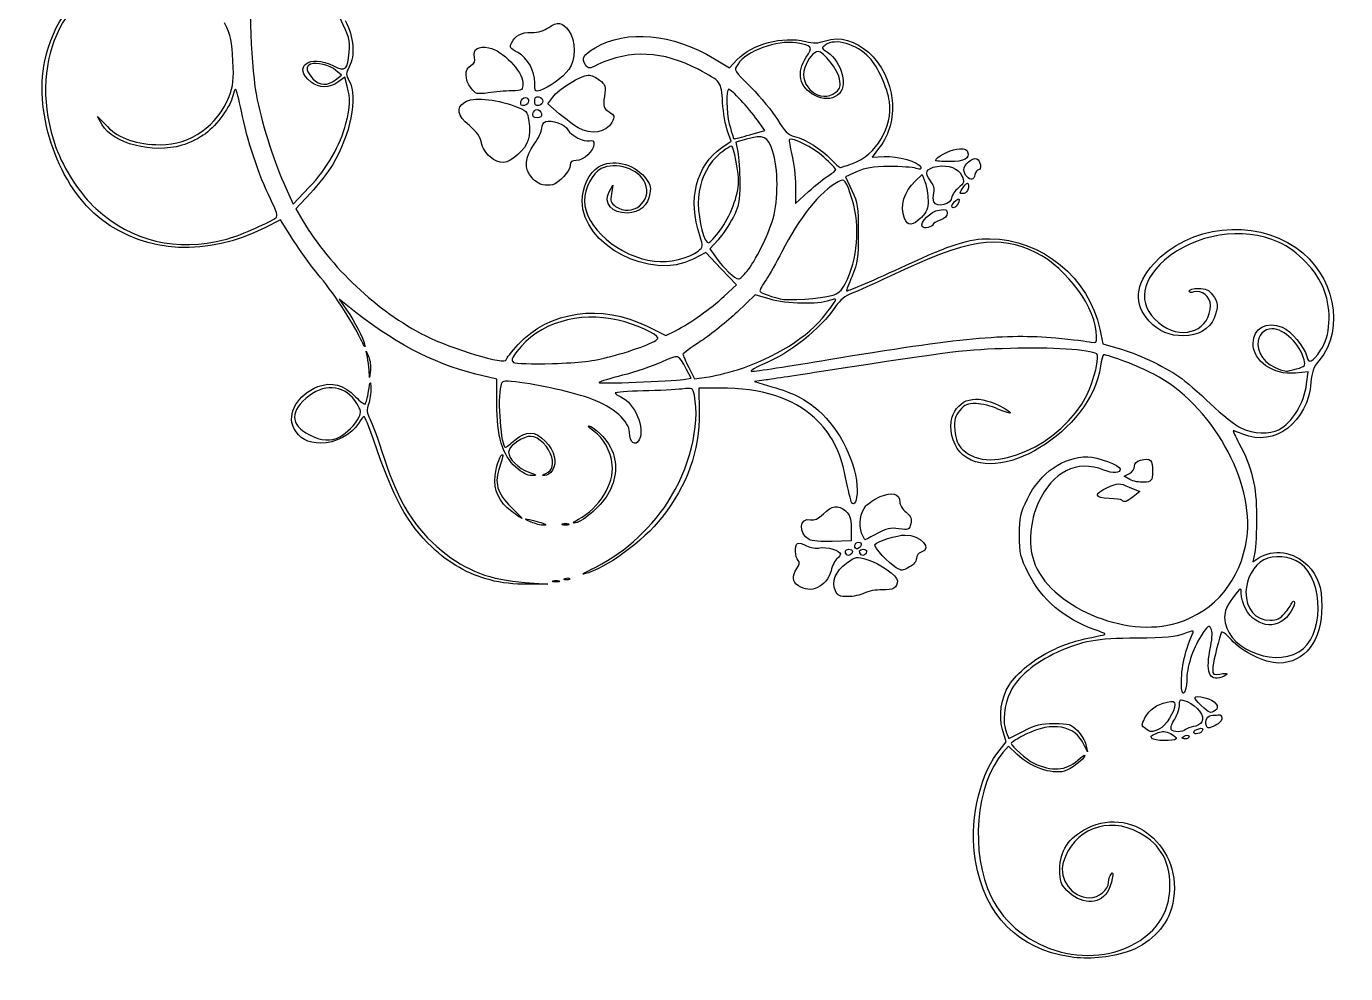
# Model space of a CAD drawing. Extents: x -3 to 148, y -2 to 204.
# Drawn here: x 0.8 to 148, y -1.6 to 104.1 of the extents above; entities that cross this region are included whole.
import ezdxf

# ---------------------------------------------------------------- set-up
doc = ezdxf.new("R2010")
doc.units = 0
doc.layers.get('0').update_dxf_attribs({"linetype": 'CONTINUOUS'})

msp = doc.modelspace()

# ---------------------------------------------------------------- linework, layer by layer
at = {"color": 7}
for points in [[(77.540699, 100.504442), (79.215491, 99.490506), (80.084573, 100.412)], [(35.252366, 98.169913), (35.913825, 98.696812), (35.299631, 99.213916)], [(36.559257, 97.44048), (36.281598, 98.440322), (35.527702, 97.903501)], [(60.228295, 94.379698), (58.946008, 95.493771), (59.49002, 96.231781)], [(9.22024, 93.134725), (8.69237, 94.059375), (9.791134, 92.94531)], [(81.498895, 92.029976), (83.163132, 92.495529), (82.326591, 93.674327)], [(78.36185, 90.607605), (79.398519, 91.326018), (79.000194, 92.428118)], [(81.102028, 91.530281), (79.933631, 91.20315), (80.148729, 90.117721)], [(95.966928, 90.628195), (95.124259, 89.524237), (96.475291, 89.611652)], [(93.403192, 87.903375), (92.155058, 87.338718), (92.874026, 85.804259)], [(99.978133, 86.878676), (100.733421, 87.579017), (101.045682, 86.718156)], [(29.695685, 86.121886), (30.537512, 84.269802), (32.320828, 86.164872)], [(32.448857, 85.503001), (30.835976, 83.757902), (31.617309, 82.426331)], [(65.78885, 85.658052), (66.180584, 86.386469), (66.033409, 85.429527)], [(86.581533, 86.304321), (86.581533, 84.348984), (88.050751, 85.691768)], [(30.576327, 80.224291), (29.111623, 82.528791), (27.35335, 81.643913)], [(77.949369, 80.320134), (77.027177, 79.313511), (77.750532, 78.269708)], [(78.625597, 74.006972), (79.989233, 75.273969), (78.279151, 77.074929), (76.569067, 78.87589), (75.159156, 78.149839)], [(36.589031, 72.949284), (35.676737, 73.686458), (36.486677, 72.495833)], [(83.738262, 73.671364), (82.085614, 74.152503), (80.07971, 72.247091)], [(70.012036, 70.65623), (72.095662, 69.608451), (73.187036, 70.163346)], [(120.551048, 70.328303), (120.883881, 68.696626), (122.562572, 68.223252)], [(38.813166, 67.204167), (38.677022, 67.865625), (38.961589, 67.213419)], [(39.143689, 65.758211), (39.041218, 64.955208), (38.995263, 65.748958)], [(53.244033, 62.029904), (53.244033, 64.737403), (50.928929, 65.322646)], [(74.071168, 64.730577), (74.922261, 64.878506), (74.412131, 65.842899)], [(74.679299, 66.063212), (75.325904, 64.789965), (76.654239, 64.968467)], [(143.617024, 64.239561), (143.795509, 65.585046), (142.359896, 65.436877)], [(78.129461, 63.764583), (75.809356, 63.764583), (75.829279, 61.052604)], [(83.298027, 64.669099), (81.998899, 64.485546), (83.959486, 63.910602)], [(123.909526, 53.54769), (123.269809, 53.908854), (123.843381, 54.215818)], [(123.828768, 52.701603), (124.992537, 52.197839), (124.272188, 51.63121)], [(92.786113, 48.12203), (92.799236, 46.698958), (90.682569, 46.635392)], [(137.824377, 45.398547), (137.605759, 44.362709), (138.22513, 44.768537)], [(56.419033, 42.068829), (58.932575, 41.885571), (56.683616, 41.85943)], [(109.04478, 22.928879), (110.08541, 24.294214), (109.689485, 25.64484)], [(110.117882, 25.298149), (110.370898, 24.632669), (112.012606, 25.479362)], [(111.270074, 22.916494), (110.346866, 23.78719), (109.724679, 23.072249)], [(118.990187, 23.944808), (119.151471, 23.151058), (118.772652, 23.967247)]]:
    msp.add_lwpolyline(points, dxfattribs=at)
for points in [[(35.252366, 98.169913)], [(50.3761, 97.240474)], [(57.476946, 97.811857)], [(55.935607, 95.688994)], [(57.477366, 95.779167)], [(91.088231, 96.791407)], [(57.263152, 94.390104)], [(62.334116, 92.802604)], [(81.498895, 92.029976)], [(52.500308, 89.559966)], [(92.986714, 88.833857)], [(102.201401, 89.164583)], [(90.299709, 87.495155)], [(105.68445, 87.365417)], [(58.370142, 86.439859)], [(105.282661, 86.158004)], [(102.022828, 84.534968)], [(104.044033, 84.083054)], [(98.745818, 82.699516)], [(78.178448, 81.379306)], [(100.719811, 81.783645)], [(22.949242, 80.332384)], [(81.151233, 76.769881)], [(90.617556, 74.080275)], [(65.965509, 67.282695)], [(90.30961, 66.947894)], [(80.099241, 65.809966)], [(142.498667, 65.901763)], [(74.071168, 64.730577)], [(35.728513, 58.315487)], [(123.909526, 53.54769)], [(123.006578, 51.240235)], [(54.915969, 49.9755)], [(57.080491, 48.806079)], [(60.58622, 48.593978)], [(62.372158, 49.12119)], [(93.961932, 47.558854)], [(88.106126, 46.845162)], [(93.196116, 46.147744)], [(92.306979, 45.162748)], [(93.894479, 45.162748)], [(97.826325, 43.709048)], [(52.49296, 42.341903)], [(59.527887, 42.243978)], [(60.86734, 42.514083)], [(86.904989, 41.686877)], [(91.033883, 41.137057)], [(142.76488, 34.324684)], [(131.866169, 28.337013)], [(125.627061, 25.749909)], [(128.515009, 25.669409)], [(131.031533, 25.34974)], [(132.444932, 26.075002)], [(126.36445, 24.665916)], [(129.708616, 24.710234)], [(117.260129, 0.271775)]]:
    msp.add_lwpolyline(points, close=True, dxfattribs=at)
for points in [[(25.976162, 110.676896), (25.507675, 107.114261), (25.79355, 99.300173), (26.516349, 95.911469)], [(12.733362, 110.123954), (4.70552, 108.631019), (0.757108, 99.752084), (4.060849, 90.621755)], [(2.81308, 100.277083), (3.71374, 104.524429), (6.154386, 107.80622), (9.713828, 109.556098)], [(36.779449, 101.265302), (36.874768, 102.634169), (36.773945, 103.012759), (35.796284, 104.956864)], [(36.347157, 104.785602), (37.302345, 102.874096), (37.467929, 100.909168), (36.783097, 99.61241)], [(59.043006, 104.006923), (59.973078, 104.694556), (60.566747, 104.595081), (61.285784, 103.631119)], [(23.813223, 100.280904), (23.715314, 102.405614), (23.569444, 103.065916), (22.878019, 104.514237)], [(54.88667, 102.267949), (55.347108, 103.142333), (55.93701, 103.452083), (57.141774, 103.452083)], [(57.141774, 103.452083), (57.895326, 103.452083), (58.551585, 103.643602), (59.043006, 104.006923)], [(61.285784, 103.631119), (62.057648, 102.596339), (62.059264, 100.342872), (61.28888, 99.304298)], [(64.22635, 101.747524), (67.747295, 103.810935), (72.868973, 103.332754), (77.540699, 100.504442)], [(80.084573, 100.412), (81.739904, 102.167163), (85.161893, 103.078632), (87.698289, 102.439959)], [(89.916238, 102.519562), (93.165176, 103.638911), (97.020182, 100.192861), (97.368125, 95.858206)], [(50.756286, 100.665423), (50.534403, 101.549478), (51.164744, 101.966101), (52.37942, 101.738226)], [(52.37942, 101.738226), (53.850402, 101.462268), (56.15446, 99.100106), (56.15446, 97.867983)], [(55.581381, 101.205628), (54.746716, 101.670009), (54.649822, 101.81817), (54.88667, 102.267949)], [(63.158973, 99.844955), (62.663141, 100.523045), (62.920891, 100.982473), (64.22635, 101.747524)], [(86.669954, 102.280442), (84.463644, 102.614156), (81.112135, 101.38895), (80.129668, 99.889514)], [(87.7907, 100.676112), (88.572321, 101.827896), (88.443591, 102.012171), (86.669954, 102.280442)], [(87.698289, 102.439959), (88.593737, 102.214482), (89.081557, 102.231992), (89.916238, 102.519562)], [(89.911073, 102.045863), (89.464142, 101.719057), (89.477876, 101.67008), (90.137718, 101.237735)], [(94.834803, 100.632043), (93.370972, 102.176374), (91.014807, 102.852932), (89.911073, 102.045863)], [(9.154364, 82.554374), (4.432229, 86.119621), (1.530599, 94.229137), (2.81308, 100.277083)], [(23.370969, 96.287339), (23.838255, 97.52299), (23.910322, 98.173754), (23.813223, 100.280904)], [(32.525563, 97.902707), (30.352556, 99.611992), (32.371744, 101.082491), (35.029804, 99.726451)], [(35.299631, 99.213916), (34.627087, 99.780151), (33.106, 100.159248), (32.476234, 99.917583)], [(35.029804, 99.726451), (36.387736, 99.033685), (36.639474, 99.255096), (36.779449, 101.265302)], [(50.356855, 99.760347), (50.760529, 99.976387), (50.868067, 100.220058), (50.756286, 100.665423)], [(57.476956, 97.811857), (57.476427, 99.222896), (56.724016, 100.569903), (55.581381, 101.205628)], [(75.706335, 99.336458), (71.847525, 101.387582), (68.058713, 101.563048), (64.529862, 99.854057)], [(88.701121, 96.439117), (87.008499, 97.314406), (86.647978, 98.992219), (87.7907, 100.676112)], [(89.105295, 101.335417), (88.637562, 101.335417), (87.958083, 100.509901), (87.614448, 99.524151)], [(91.499468, 98.262403), (91.309404, 99.275519), (89.704548, 101.335417), (89.105295, 101.335417)], [(90.137718, 101.237735), (91.813787, 100.139534), (92.494478, 97.302667), (91.285161, 96.455627)], [(97.061967, 95.731748), (96.854171, 97.247779), (95.759347, 99.656659), (94.834803, 100.632043)], [(32.476234, 99.917583), (31.887321, 99.691597), (31.990604, 99.016876), (32.726799, 98.280683)], [(36.783097, 99.61241), (36.397676, 98.8826), (36.398232, 98.748887), (36.789685, 98.02491)], [(50.37609, 97.240474), (49.634516, 98.183232), (49.625459, 99.368922), (50.356855, 99.760347)], [(61.28888, 99.304298), (60.66192, 98.459065), (58.965155, 97.22903), (58.072668, 96.972774)], [(59.49002, 96.231781), (60.152857, 97.130986), (62.663575, 98.689583), (63.44925, 98.689583)], [(64.529862, 99.854057), (63.545201, 99.377193), (63.501225, 99.376902), (63.158973, 99.844955)], [(63.44925, 98.689583), (63.763485, 98.689583), (64.336975, 98.440714), (64.723671, 98.136535)], [(78.448953, 95.646886), (78.277289, 98.023087), (78.342673, 97.935129), (75.706335, 99.336458)], [(80.129668, 99.889514), (79.688891, 99.216805), (79.691402, 99.212453), (81.624159, 97.298984)], [(87.614448, 99.524151), (86.874668, 97.402015), (89.394385, 95.419812), (91.088231, 96.791407)], [(35.527702, 97.903501), (34.566606, 97.219138), (33.395002, 97.218844), (32.525563, 97.902707)], [(32.726799, 98.280683), (33.50967, 97.49781), (34.361705, 97.46044), (35.252366, 98.169913)], [(36.789685, 98.02491), (37.754616, 96.24033), (36.912905, 92.002102), (34.940364, 88.713109)], [(36.420454, 93.303826), (36.910719, 95.20415), (36.939781, 96.070222), (36.559257, 97.44048)], [(52.29433, 96.70787), (51.033156, 96.526067), (50.91148, 96.559852), (50.3761, 97.240474)], [(56.15446, 97.867983), (56.15446, 96.972636), (56.145015, 96.965619), (54.897689, 96.933925)], [(58.072668, 96.972774), (57.529463, 96.816802), (57.477319, 96.890247), (57.476946, 97.811857)], [(64.723671, 98.136535), (65.364963, 97.632097), (65.411916, 97.471616), (65.257905, 96.310614)], [(81.624159, 97.298984), (82.688967, 96.244804), (84.008127, 94.642019), (84.555626, 93.737237)], [(91.088231, 96.791407), (91.591913, 97.199265), (91.655945, 97.428304), (91.499468, 98.262403)], [(15.702474, 90.915622), (19.056163, 90.900462), (22.154619, 93.070915), (23.370969, 96.287339)], [(23.794043, 96.365153), (23.571915, 95.254514), (22.034543, 93.127608), (20.74885, 92.152227)], [(24.106794, 97.101197), (24.015843, 97.101726), (23.875104, 96.770465), (23.794043, 96.365153)], [(24.746832, 94.653801), (24.485762, 95.999382), (24.197744, 97.10071), (24.106794, 97.101197)], [(26.516349, 95.911469), (27.172155, 92.836849), (28.495178, 88.763091), (29.695685, 86.121886)], [(49.682617, 95.678059), (50.543254, 96.241968), (53.035478, 96.047756), (55.165569, 95.250788)], [(54.897689, 96.933925), (54.206465, 96.916356), (53.034954, 96.814635), (52.29433, 96.70787)], [(56.32886, 95.295741), (55.975271, 95.227648), (55.867514, 95.335405), (55.935607, 95.688994)], [(55.935607, 95.688994), (55.987196, 95.956869), (56.206369, 96.176042), (56.422658, 96.176042)], [(56.422658, 96.176042), (56.989792, 96.176042), (56.907877, 95.40725), (56.32886, 95.295741)], [(57.477366, 95.779167), (57.477366, 96.177669), (57.615519, 96.320528), (57.940387, 96.257965)], [(57.940387, 95.300369), (57.615519, 95.237805), (57.477366, 95.380664), (57.477366, 95.779167)], [(57.940387, 96.257965), (58.195049, 96.208921), (58.403408, 95.993463), (58.403408, 95.779167)], [(58.403408, 95.779167), (58.403408, 95.56487), (58.195049, 95.349412), (57.940387, 95.300369)], [(65.257905, 96.310614), (65.103076, 95.143463), (65.145981, 95.000434), (65.774446, 94.588647)], [(79.118111, 97.102083), (78.815385, 97.102083), (78.863391, 94.507677), (79.189101, 93.265625)], [(82.326591, 93.674327), (81.361642, 95.034068), (79.425919, 97.102083), (79.118111, 97.102083)], [(91.285161, 96.455627), (90.545171, 95.937319), (89.682153, 95.931802), (88.701121, 96.439117)], [(92.986714, 88.833854), (95.600507, 89.752911), (97.451926, 92.886681), (97.061967, 95.731748)], [(97.368125, 95.858206), (97.534119, 93.790275), (97.076339, 92.081604), (95.966928, 90.628195)], [(27.989593, 84.868822), (26.755384, 87.328068), (25.338869, 91.602375), (24.746832, 94.653801)], [(50.190035, 93.053339), (48.821766, 94.197069), (48.664431, 95.010917), (49.682617, 95.678059)], [(55.165569, 95.250788), (56.605056, 94.712205), (56.661135, 94.654531), (56.828134, 93.540897)], [(57.74195, 93.927083), (57.343447, 93.927083), (57.200588, 94.065236), (57.263152, 94.390104)], [(57.263152, 94.390104), (57.312195, 94.644766), (57.527653, 94.853125), (57.74195, 94.853125)], [(57.74195, 94.853125), (57.956246, 94.853125), (58.171704, 94.644766), (58.220748, 94.390104)], [(58.220748, 94.390104), (58.283311, 94.065236), (58.140452, 93.927083), (57.74195, 93.927083)], [(62.334116, 92.802604), (61.881173, 93.057266), (60.933552, 93.766957), (60.228295, 94.379698)], [(65.774446, 94.588647), (66.421074, 94.16496), (66.438373, 94.098039), (66.080243, 93.405492)], [(79.000194, 92.428118), (78.781116, 93.034273), (78.533056, 94.482719), (78.448953, 95.646886)], [(18.116164, 90.852474), (14.846459, 89.901945), (10.417051, 91.03831), (9.22024, 93.134725)], [(9.791134, 92.94531), (11.109733, 91.608349), (13.092925, 90.927409), (15.702474, 90.915622)], [(32.320828, 86.164872), (34.308029, 88.276599), (35.788658, 90.854922), (36.420454, 93.303826)], [(51.542677, 91.143733), (51.420162, 91.796804), (51.023753, 92.356437), (50.190035, 93.053339)], [(56.828134, 93.540897), (57.08356, 91.837592), (56.771889, 90.893408), (55.60673, 89.840755)], [(57.421415, 90.990219), (57.888751, 91.630516), (58.271116, 92.421448), (58.271116, 92.747849)], [(58.271116, 92.747849), (58.271116, 93.074247), (58.467882, 93.416808), (58.708372, 93.509092)], [(58.708372, 93.509092), (59.337011, 93.750323), (60.874026, 93.178746), (61.191407, 92.585715)], [(66.080243, 93.405492), (65.492405, 92.268741), (63.775193, 91.992379), (62.334116, 92.802604)], [(79.189101, 93.265625), (79.542619, 91.917523), (79.667484, 91.543553), (79.76021, 91.555128)], [(84.555626, 93.737237), (85.353324, 92.418985), (85.734723, 92.041472), (86.475488, 91.836936)], [(20.74885, 92.152227), (20.120719, 91.675699), (18.93601, 91.090811), (18.116164, 90.852474)], [(61.191407, 92.585715), (61.547211, 91.920893), (62.964277, 91.201399), (63.593689, 91.365996)], [(63.593689, 91.365996), (63.955967, 91.460733), (64.09195, 91.35536), (64.09195, 90.979871)], [(79.76021, 91.555128), (79.801156, 91.560235), (80.583564, 91.773923), (81.498895, 92.029976)], [(84.027595, 90.222917), (83.468554, 91.887339), (83.048213, 92.07518), (81.102028, 91.530281)], [(85.907732, 91.489392), (85.83467, 91.416333), (85.956386, 90.659752), (86.178213, 89.808106)], [(89.749098, 89.517895), (88.523299, 90.619993), (86.220297, 91.801958), (85.907732, 91.489392)], [(86.475488, 91.836936), (87.780394, 91.476634), (89.468426, 90.430056), (90.53604, 89.319396)], [(4.060849, 90.621755), (4.949706, 88.165276), (6.785798, 85.346802), (8.514258, 83.785596)], [(52.500308, 89.559966), (52.030749, 89.955074), (51.646434, 90.590672), (51.542677, 91.143733)], [(55.60673, 89.840755), (54.374153, 88.727198), (53.575762, 88.65503), (52.500308, 89.559966)], [(57.185531, 87.209217), (56.273171, 88.180381), (56.357531, 89.532587), (57.421415, 90.990219)], [(64.09195, 90.979871), (64.09195, 90.246491), (62.916435, 89.164583), (62.1196, 89.164583)], [(75.896499, 80.780266), (74.539835, 84.776228), (75.506292, 88.628702), (78.36185, 90.607605)], [(79.467403, 90.75034), (79.119415, 90.746583), (77.861213, 89.779009), (77.335877, 89.111151)], [(80.231533, 86.79058), (80.231533, 87.959128), (79.692434, 90.752763), (79.467403, 90.75034)], [(80.148729, 90.117721), (80.267032, 89.520734), (80.363825, 87.960729), (80.363825, 86.651042)], [(84.077463, 82.675717), (84.688243, 84.776728), (84.664793, 88.325801), (84.027595, 90.222917)], [(86.178213, 89.808106), (86.400039, 88.956459), (86.581533, 87.379754), (86.581533, 86.304321)], [(102.201401, 89.164583), (102.221244, 89.530452), (103.678948, 90.295278), (104.589061, 90.417351)], [(105.794141, 90.107032), (106.075797, 89.373046), (105.432513, 89.032292), (103.765218, 89.032292)], [(104.589061, 90.417351), (105.399811, 90.526095), (105.658936, 90.459367), (105.794141, 90.107032)], [(34.940364, 88.713109), (34.457119, 87.907355), (33.335942, 86.462806), (32.448857, 85.503001)], [(61.446116, 88.639592), (61.446116, 87.996077), (60.184501, 86.601731), (59.461741, 86.446447)], [(62.1196, 89.164583), (61.624289, 89.164583), (61.446116, 89.025693), (61.446116, 88.639592)], [(62.769033, 84.635091), (62.769033, 86.138009), (63.588299, 87.850948), (64.590173, 88.442768)], [(64.590173, 88.442768), (66.149979, 89.364169), (68.441451, 88.855616), (69.752959, 87.29698)], [(69.799597, 86.646134), (69.146788, 88.208527), (66.501912, 89.074329), (64.904818, 88.24844)], [(77.335877, 89.111151), (76.26877, 87.754545), (75.745493, 86.199308), (75.739427, 84.36632)], [(91.07945, 88.138778), (91.07945, 88.239439), (90.480793, 88.86004), (89.749098, 89.517895)], [(90.53604, 89.319396), (91.037529, 88.797688), (91.497798, 88.370836), (91.558861, 88.370836)], [(91.558861, 88.370836), (91.619925, 88.370836), (92.26246, 88.579195), (92.986714, 88.833857)], [(97.032575, 88.485583), (95.19499, 88.472036), (94.366363, 88.339115), (93.403192, 87.903375)], [(96.475291, 89.611652), (97.964966, 89.708037), (100.362467, 89.000917), (100.552139, 88.409222)], [(100.04044, 88.27693), (99.695802, 88.401342), (98.342262, 88.495235), (97.032575, 88.485583)], [(100.552139, 88.409222), (100.639647, 88.136233), (100.517603, 88.104678), (100.04044, 88.27693)], [(101.634502, 86.891495), (100.911096, 87.811155), (101.130325, 88.279063), (102.383844, 88.490843)], [(103.765218, 89.032292), (102.901171, 89.032292), (102.19745, 89.091823), (102.201401, 89.164583)], [(102.383844, 88.490843), (103.696423, 88.712601), (104.759765, 88.302396), (105.16226, 87.419013)], [(105.36695, 88.118159), (105.36695, 88.722483), (106.319865, 89.526234), (106.812302, 89.337269)], [(106.812302, 89.337269), (107.239118, 89.173484), (107.389105, 88.10625), (106.985308, 88.10625)], [(58.370142, 86.439846), (58.060804, 86.498745), (57.52773, 86.844963), (57.185531, 87.209217)], [(64.904818, 88.24844), (63.912649, 87.735368), (63.045237, 86.064638), (63.045237, 84.666677)], [(69.752959, 87.29698), (70.358759, 86.577024), (70.466955, 86.246184), (70.344125, 85.489285)], [(88.050751, 85.691768), (88.858823, 86.4303), (89.870854, 87.241824), (90.299709, 87.495155)], [(90.299709, 87.495155), (90.728567, 87.748488), (91.07945, 88.038117), (91.07945, 88.138778)], [(92.932732, 84.704941), (92.204233, 87.025128), (92.084464, 87.1796), (91.327928, 86.774713)], [(98.745818, 82.699516), (98.219456, 84.083954), (98.691843, 85.685961), (99.978133, 86.878676)], [(102.028165, 85.561392), (102.133744, 85.982059), (102.003373, 86.422547), (101.634502, 86.891495)], [(105.16226, 87.419013), (105.448267, 86.791303), (105.408045, 86.659066), (104.762133, 86.103476)], [(105.68445, 87.365417), (105.509825, 87.540042), (105.36695, 87.878777), (105.36695, 88.118159)], [(106.613203, 87.577083), (106.45571, 86.974828), (106.145692, 86.904174), (105.68445, 87.365417)], [(106.985308, 88.10625), (106.85676, 88.10625), (106.689313, 87.868125), (106.613203, 87.577083)], [(59.461741, 86.446447), (59.1707, 86.383916), (58.67948, 86.380947), (58.370142, 86.439859)], [(67.838844, 83.296577), (66.083659, 83.272342), (65.109402, 84.394643), (65.78885, 85.658052)], [(66.033409, 85.429527), (65.910963, 84.633377), (65.989899, 84.399975), (66.503172, 84.040464)], [(66.503172, 84.040464), (68.353493, 82.744448), (70.666052, 84.572417), (69.799597, 86.646134)], [(70.344125, 85.489285), (70.124447, 84.135555), (69.187129, 83.315183), (67.838844, 83.296577)], [(78.178448, 81.379306), (79.284989, 82.836229), (80.231533, 85.33102), (80.231533, 86.79058)], [(80.363825, 86.651042), (80.363825, 84.563241), (80.271877, 84.088452), (79.617692, 82.798274)], [(91.327928, 86.774713), (89.371694, 85.72777), (86.931328, 82.694563), (85.055181, 78.978125)], [(92.874026, 85.804259), (93.531068, 84.401962), (93.592991, 83.996339), (93.592991, 81.0948)], [(101.045682, 86.718156), (101.217423, 86.244679), (101.367, 85.342116), (101.37807, 84.712461)], [(102.02282, 84.534968), (101.938931, 84.753574), (101.941334, 85.215465), (102.028165, 85.561392)], [(104.762133, 86.103476), (104.367182, 85.763754), (104.044041, 85.305683), (104.044041, 85.085542)], [(105.236862, 85.460417), (104.87646, 85.460417), (104.882127, 85.546711), (105.282661, 86.158004)], [(105.842885, 86.54615), (106.009191, 86.047233), (105.681648, 85.460417), (105.236862, 85.460417)], [(105.282661, 86.158004), (105.534053, 86.541679), (105.786155, 86.716343), (105.842885, 86.54615)], [(28.585419, 82.765551), (28.854355, 82.944777), (28.723653, 83.40616), (27.989593, 84.868822)], [(75.159156, 78.149839), (70.419659, 75.709177), (62.769033, 79.713677), (62.769033, 84.635091)], [(63.045237, 84.666677), (63.045237, 81.727529), (66.883002, 78.402601), (70.847167, 77.907311)], [(75.739427, 84.36632), (75.733156, 82.471154), (76.432878, 79.829895), (76.90081, 79.982433)], [(92.14017, 75.410928), (93.513587, 78.103047), (93.832265, 81.840036), (92.932732, 84.704941)], [(101.37807, 84.712461), (101.394368, 83.784779), (101.251501, 83.420932), (100.624801, 82.794232)], [(104.044041, 85.085542), (104.044041, 84.279272), (102.302942, 83.805001), (102.022828, 84.534968)], [(104.044033, 84.083054), (104.044033, 84.222884), (104.236359, 84.496907), (104.471425, 84.691993)], [(104.802154, 84.547877), (104.702502, 84.033627), (104.044033, 83.629905), (104.044033, 84.083054)], [(104.471425, 84.691993), (104.841191, 84.998872), (104.885784, 84.979439), (104.802154, 84.547877)], [(8.514258, 83.785596), (12.555972, 80.134976), (17.513824, 78.948931), (22.949242, 80.332384)], [(27.35335, 81.643913), (20.934495, 78.413528), (14.19211, 78.750837), (9.154364, 82.554374)], [(22.949242, 80.332384), (24.326223, 80.682859), (27.545975, 82.072842), (28.585419, 82.765551)], [(79.617692, 82.798274), (79.207318, 81.988943), (78.456573, 80.873777), (77.949369, 80.320134)], [(81.151233, 76.769881), (82.096729, 77.89354), (83.52558, 80.777302), (84.077463, 82.675717)], [(100.624801, 82.794232), (99.671807, 81.841234), (99.083413, 81.811574), (98.745818, 82.699516)], [(100.719811, 81.783645), (100.43373, 82.246531), (101.687463, 83.47288), (102.610288, 83.632828)], [(102.721116, 82.510355), (102.284554, 82.358166), (101.927366, 82.140123), (101.927366, 82.02581)], [(102.610288, 83.632828), (103.376873, 83.7657), (103.514866, 83.713145), (103.514866, 83.288336)], [(103.514866, 83.288336), (103.514866, 82.969238), (103.226394, 82.686493), (102.721116, 82.510355)], [(126.556757, 77.630168), (130.485991, 81.929377), (137.6782, 82.750784), (142.415255, 79.441336)], [(31.617309, 82.426331), (34.626534, 77.297926), (39.969342, 72.278383), (45.261157, 69.608002)], [(76.90081, 79.982433), (77.059218, 80.034072), (77.634155, 80.662664), (78.178448, 81.379306)], [(93.592991, 81.0948), (93.592991, 78.260099), (93.518302, 77.742561), (92.896142, 76.266154)], [(101.927366, 82.02581), (101.927366, 81.71293), (100.891859, 81.505266), (100.719811, 81.783645)], [(140.498862, 80.044533), (136.513988, 81.841176), (131.116456, 80.982764), (127.746522, 78.016431)], [(33.293889, 76.464583), (32.604816, 77.264948), (31.381912, 78.956815), (30.576327, 80.224291)], [(75.730846, 79.054981), (76.307053, 79.521566), (76.310755, 79.560102), (75.896499, 80.780266)], [(113.436741, 78.860676), (109.249858, 80.932909), (105.817548, 80.384367), (97.164866, 76.260158)], [(98.947489, 77.48171), (103.948309, 79.801268), (105.946255, 80.433344), (108.277366, 80.433344)], [(108.277366, 80.433344), (114.003497, 80.433344), (119.395306, 75.994218), (120.551048, 70.328303)], [(145.584333, 74.687806), (144.778095, 76.834741), (142.6528, 79.073396), (140.498862, 80.044533)], [(70.847167, 77.907311), (72.413305, 77.711636), (74.750036, 78.260771), (75.730846, 79.054981)], [(77.750532, 78.269708), (78.491837, 77.200009), (79.834163, 75.935417), (80.228313, 75.935417)], [(85.055181, 78.978125), (84.467483, 77.813958), (83.677522, 76.409688), (83.29971, 75.857521)], [(120.183616, 69.507425), (120.183616, 72.598291), (116.904267, 77.144478), (113.436741, 78.860676)], [(142.415255, 79.441336), (146.728302, 76.428111), (147.970251, 70.428329), (145.021461, 66.850932)], [(80.228313, 75.935417), (80.349733, 75.935417), (80.765047, 76.310927), (81.151233, 76.769881)], [(92.291035, 74.612508), (92.562296, 74.612508), (95.382003, 75.827916), (98.947489, 77.48171)], [(126.050021, 71.241346), (124.290765, 73.090117), (124.469742, 75.346639), (126.556757, 77.630168)], [(127.746522, 78.016431), (124.843958, 75.46149), (124.77151, 72.602931), (127.561668, 70.722643)], [(38.046075, 69.262747), (37.167489, 71.139055), (34.833081, 74.676796), (33.293889, 76.464583)], [(83.29971, 75.857521), (82.921901, 75.305356), (82.612783, 74.749041), (82.612783, 74.621268)], [(90.617556, 74.080275), (91.370912, 74.302599), (91.738733, 74.624046), (92.14017, 75.410928)], [(92.896142, 76.266154), (92.512875, 75.356649), (92.240579, 74.612508), (92.291035, 74.612508)], [(97.164866, 76.260158), (95.345856, 75.393148), (93.396797, 74.519589), (92.833627, 74.318918)], [(73.187036, 70.163346), (74.87213, 71.020114), (77.123107, 72.610959), (78.625597, 74.006972)], [(82.612783, 74.621268), (82.612783, 74.411263), (83.418413, 74.087545), (84.861741, 73.717597)], [(90.351845, 73.525062), (89.14484, 73.059597), (85.567793, 73.138726), (83.738262, 73.671364)], [(84.861741, 73.717597), (85.672898, 73.509685), (89.501549, 73.750932), (90.617556, 74.080275)], [(89.985707, 72.053064), (90.587266, 72.832793), (91.07945, 73.546107), (91.07945, 73.638204)], [(91.07945, 73.638204), (91.07945, 73.7303), (90.752028, 73.679386), (90.351845, 73.525062)], [(92.833627, 74.318918), (92.160103, 74.078925), (91.552644, 73.580474), (91.058616, 72.862429)], [(130.502366, 74.59468), (130.502366, 74.750009), (130.969975, 74.877094), (131.541496, 74.877094)], [(131.044487, 74.484331), (130.729178, 74.384255), (130.502366, 74.430424), (130.502366, 74.59468)], [(132.883616, 73.005773), (132.883616, 73.958601), (131.894218, 74.754026), (131.044487, 74.484331)], [(131.541496, 74.877094), (132.348949, 74.877094), (132.702887, 74.721664), (133.128996, 74.179954)], [(133.128996, 74.179954), (133.776432, 73.356872), (133.812039, 72.801165), (133.296414, 71.567098)], [(145.185752, 67.974099), (146.274017, 69.518347), (146.444875, 72.396273), (145.584333, 74.687806)], [(36.486677, 72.495833), (37.451789, 71.077106), (38.294768, 69.439687), (38.529876, 68.527083)], [(50.928929, 65.322646), (45.894837, 66.595233), (41.675174, 68.83945), (36.589031, 72.949284)], [(66.806292, 71.33581), (62.360778, 72.382258), (57.907285, 71.007409), (55.494134, 67.843604)], [(55.650463, 68.636565), (59.069669, 72.377721), (64.945451, 73.20403), (70.012036, 70.65623)], [(80.07971, 72.247091), (78.976463, 71.199116), (77.160311, 69.745341), (76.043816, 69.016486)], [(91.058616, 72.862429), (89.280381, 70.277852), (86.076425, 67.730013), (82.899922, 66.374497)], [(127.561668, 70.722643), (130.009053, 69.073353), (132.883616, 70.306546), (132.883616, 73.005773)], [(71.2357, 69.348959), (71.2357, 69.744923), (68.663854, 70.898549), (66.806292, 71.33581)], [(80.099241, 65.809966), (84.285479, 67.121212), (87.981404, 69.455112), (89.985707, 72.053064)], [(129.898555, 69.586417), (128.293204, 69.585094), (127.163923, 70.070768), (126.050021, 71.241346)], [(133.296414, 71.567098), (132.784535, 70.342003), (131.490463, 69.58766), (129.898555, 69.586417)], [(137.646116, 68.786351), (137.646116, 70.44558), (139.171542, 71.273032), (140.899425, 70.551074)], [(38.529876, 68.527083), (38.6236, 68.163281), (38.40589, 68.494331), (38.046075, 69.262747)], [(45.261157, 69.608002), (48.205909, 68.122046), (54.302366, 66.30026), (54.302366, 66.906283)], [(65.965509, 67.282695), (68.723986, 68.003134), (71.2357, 68.987892), (71.2357, 69.348959)], [(90.30961, 66.947894), (104.998827, 69.384354), (110.061465, 69.865624), (115.625121, 69.35447)], [(115.625121, 69.35447), (117.47745, 69.18429), (119.260882, 68.974152), (119.588304, 68.887501)], [(119.588304, 68.887501), (120.106347, 68.7504), (120.183616, 68.830862), (120.183616, 69.507425)], [(139.752387, 70.379167), (138.851309, 70.379167), (138.175283, 69.633103), (138.175283, 68.638669)], [(143.337939, 66.892474), (142.897677, 68.656708), (141.126382, 70.379167), (139.752387, 70.379167)], [(140.899425, 70.551074), (141.881262, 70.140838), (143.364257, 68.36692), (143.638349, 67.27485)], [(54.302366, 66.906283), (54.302366, 67.046671), (54.909011, 67.825297), (55.650463, 68.636565)], [(55.494134, 67.843604), (54.897536, 67.061424), (54.829083, 66.83538), (55.126916, 66.630992)], [(76.043816, 69.016486), (74.92732, 68.28763), (74.018071, 67.611456), (74.02326, 67.513877)], [(110.556135, 68.184318), (105.488557, 68.034321), (104.577531, 67.923122), (89.756533, 65.645514)], [(120.209149, 67.585262), (119.476835, 68.037858), (114.998138, 68.3158), (110.556135, 68.184318)], [(122.562572, 68.223252), (124.599835, 67.648765), (127.67034, 66.216313), (129.376337, 65.0445)], [(142.359896, 65.436877), (139.877043, 65.180625), (137.646116, 66.765858), (137.646116, 68.786351)], [(138.175283, 68.638669), (138.175283, 67.23938), (139.543838, 65.947697), (141.350283, 65.642006)], [(143.638349, 67.27485), (143.846346, 66.446125), (144.231659, 66.620242), (145.185752, 67.974099)], [(38.995263, 65.748958), (38.969995, 66.185521), (38.888043, 66.840365), (38.813166, 67.204167)], [(38.961589, 67.213419), (39.118101, 66.854705), (39.200045, 66.199861), (39.143689, 65.758211)], [(55.126916, 66.630992), (55.338049, 66.486103), (57.172773, 66.430742), (59.461741, 66.500195)], [(59.461741, 66.500195), (62.557051, 66.594117), (63.988397, 66.766329), (65.965509, 67.282695)], [(71.616948, 66.648687), (70.610238, 66.192223), (68.662473, 65.533603), (67.288579, 65.185086)], [(74.412131, 65.842899), (73.488524, 67.588963), (73.61211, 67.553337), (71.616948, 66.648687)], [(74.02326, 67.513877), (74.028446, 67.416296), (74.323668, 66.763498), (74.679299, 66.063212)], [(82.899922, 66.374497), (81.94163, 65.965565), (81.410963, 65.627761), (81.720661, 65.623824)], [(81.720661, 65.623824), (82.030361, 65.619881), (85.895386, 66.215718), (90.30961, 66.947894)], [(119.087604, 62.976011), (119.888429, 64.612655), (120.559108, 67.368976), (120.209149, 67.585262)], [(120.967754, 67.46875), (120.865016, 67.46875), (120.705258, 66.898118), (120.612741, 66.200681)], [(126.585676, 65.305157), (124.844585, 66.207764), (121.570345, 67.46875), (120.967754, 67.46875)], [(142.498667, 65.901763), (143.427426, 66.159658), (143.499562, 66.244809), (143.337939, 66.892474)], [(145.021461, 66.850932), (144.3814, 66.07443), (144.187508, 65.554849), (144.105688, 64.396893)], [(67.288579, 65.185086), (65.914685, 64.836569), (64.722692, 64.478207), (64.639709, 64.388722)], [(76.654239, 64.968467), (77.384823, 65.066643), (78.935075, 65.445317), (80.099241, 65.809966)], [(89.756533, 65.645514), (86.918877, 65.209439), (84.012551, 64.77005), (83.298027, 64.669099)], [(120.612741, 66.200681), (119.655296, 58.983113), (108.808128, 52.380269), (104.927588, 56.65288)], [(136.93716, 46.968479), (137.857989, 53.360251), (132.988698, 61.985737), (126.585676, 65.305157)], [(129.376337, 65.0445), (130.068413, 64.569126), (131.654852, 63.197557), (132.901756, 61.996571)], [(141.350283, 65.642006), (141.423043, 65.629703), (141.939817, 65.746582), (142.498667, 65.901763)], [(30.610884, 59.288471), (29.785056, 60.885443), (31.043584, 63.061429), (33.289028, 63.918973)], [(37.643959, 62.028054), (36.414033, 64.01812), (34.241547, 64.375519), (32.315237, 62.904687)], [(33.289028, 63.918973), (34.824797, 64.505488), (36.18571, 64.139485), (37.499639, 62.786577)], [(38.579621, 61.976561), (38.661459, 62.058399), (38.825271, 62.702543), (38.943648, 63.407991)], [(39.189996, 63.737919), (39.207115, 63.213933), (39.093865, 62.420183), (38.938338, 61.974032)], [(38.943648, 63.407991), (39.14131, 64.585937), (39.161416, 64.612867), (39.189996, 63.737919)], [(53.683702, 63.994845), (53.287046, 62.512914), (53.709763, 57.15), (54.223216, 57.15)], [(55.333733, 64.448576), (53.931243, 64.612658), (53.842536, 64.588266), (53.683702, 63.994845)], [(63.868366, 62.522494), (61.911468, 63.247849), (57.944239, 64.143168), (55.333733, 64.448576)], [(64.639709, 64.388722), (64.46806, 64.203636), (72.770923, 64.504583), (74.071168, 64.730577)], [(69.583006, 63.435309), (67.873663, 63.398127), (66.474679, 63.297522), (66.474152, 63.211742)], [(73.91065, 63.653482), (73.239789, 63.570668), (71.292347, 63.472489), (69.583006, 63.435309)], [(75.299713, 62.957496), (75.132816, 63.791986), (75.113012, 63.801911), (73.91065, 63.653482)], [(88.69254, 60.436982), (86.321596, 62.654722), (82.798475, 63.764583), (78.129461, 63.764583)], [(83.959486, 63.910602), (86.339632, 63.212623), (87.683763, 62.527728), (89.142258, 61.269756)], [(144.105688, 64.396893), (143.794438, 59.992001), (140.031647, 57.128058), (136.496301, 58.605219)], [(140.503526, 59.109248), (142.046195, 59.911898), (143.321757, 62.013722), (143.617024, 64.239561)], [(32.315237, 62.904687), (30.139754, 61.243602), (30.146183, 59.642534), (32.332753, 58.539062)], [(37.499639, 62.786577), (38.011791, 62.259229), (38.497783, 61.894723), (38.579621, 61.976561)], [(37.880139, 60.534076), (38.140643, 61.03896), (38.101249, 61.288147), (37.643959, 62.028054)], [(38.938338, 61.974032), (38.713786, 61.329885), (38.744895, 60.990083), (39.089417, 60.323852)], [(55.363017, 54.930424), (53.882957, 56.26757), (53.244033, 58.408229), (53.244033, 62.029904)], [(68.0607, 58.81525), (68.0607, 60.034347), (66.241874, 61.64272), (63.868366, 62.522494)], [(66.474152, 63.211742), (66.473623, 63.125959), (66.758577, 62.925743), (67.107382, 62.766816)], [(67.107382, 62.766816), (68.669106, 62.055245), (69.836432, 59.284238), (69.130294, 57.964808)], [(72.319369, 51.009746), (74.746326, 54.70285), (75.969744, 59.607344), (75.299713, 62.957496)], [(104.036876, 60.435606), (104.753931, 62.608301), (106.714144, 63.118278), (109.295861, 61.803804)], [(106.733242, 62.020667), (105.776707, 62.040775), (105.475035, 61.915826), (104.918536, 61.268991)], [(105.258822, 56.871428), (108.285238, 53.845013), (116.364946, 57.411723), (119.087604, 62.976011)], [(109.178151, 61.422145), (108.464437, 61.738063), (107.364228, 62.007398), (106.733242, 62.020667)], [(132.901756, 61.996571), (134.148661, 60.795583), (135.696473, 59.573597), (136.341339, 59.281044)], [(35.728526, 58.315487), (36.542213, 58.738847), (37.42186, 59.645875), (37.880139, 60.534076)], [(38.441241, 60.589583), (38.350841, 60.589583), (38.06685, 60.234039), (37.810152, 59.799485)], [(39.47962, 58.009896), (38.998911, 59.428724), (38.531641, 60.589583), (38.441241, 60.589583)], [(75.829279, 61.052604), (75.861169, 56.713403), (74.536162, 52.968745), (71.676361, 49.31587)], [(92.175674, 53.787212), (91.55557, 56.822663), (90.594042, 58.658347), (88.69254, 60.436982)], [(89.142258, 61.269756), (91.528127, 59.211903), (93.4607, 55.231469), (93.4607, 52.375245)], [(104.927588, 56.65288), (104.099426, 57.564713), (103.67886, 59.350807), (104.036876, 60.435606)], [(104.918536, 61.268991), (104.339059, 60.595447), (104.266661, 60.305336), (104.369272, 59.067988)], [(109.295861, 61.803804), (111.040151, 60.915703), (110.95392, 60.636116), (109.178151, 61.422145)], [(33.622853, 57.598696), (32.137334, 57.621106), (31.201656, 58.14604), (30.610884, 59.288471)], [(37.810152, 59.799485), (37.096242, 58.590931), (35.164144, 57.575445), (33.622853, 57.598696)], [(39.089417, 60.323852), (39.328042, 59.862405), (40.040703, 57.896286), (40.673107, 55.9547)], [(55.268831, 57.94375), (56.520525, 59.042752), (57.555982, 59.008703), (58.665703, 57.832054)], [(64.095953, 58.935937), (63.614149, 59.263359), (63.347478, 59.53125), (63.503355, 59.53125)], [(63.503355, 59.53125), (64.025859, 59.53125), (65.432887, 58.151929), (65.955635, 57.127259)], [(66.139438, 55.199306), (65.967232, 56.727119), (65.151601, 58.218546), (64.095953, 58.935937)], [(104.369272, 59.067988), (104.463043, 57.937247), (104.646828, 57.483423), (105.258822, 56.871428)], [(135.431104, 59.002094), (135.367668, 59.002094), (135.652155, 58.377016), (136.063305, 57.613031)], [(136.496301, 58.605219), (135.973881, 58.8235), (135.494543, 59.002094), (135.431104, 59.002094)], [(136.341339, 59.281044), (137.715294, 58.657733), (139.494577, 58.58429), (140.503526, 59.109248)], [(32.332753, 58.539062), (33.690319, 57.853958), (34.712167, 57.78668), (35.728513, 58.315487)], [(45.994481, 46.023326), (43.27602, 48.582218), (41.677011, 51.524207), (39.47962, 58.009896)], [(54.223216, 57.15), (54.301088, 57.15), (54.771615, 57.507188), (55.268831, 57.94375)], [(56.711207, 58.33799), (55.706132, 58.085731), (54.56695, 57.171722), (54.56695, 56.617571)], [(59.240886, 56.424698), (58.723051, 57.664046), (57.552738, 58.549199), (56.711207, 58.33799)], [(58.665703, 57.832054), (59.713199, 56.721386), (60.022735, 55.455508), (59.457691, 54.593143)], [(69.130294, 57.964808), (68.709723, 57.178948), (68.0607, 57.694989), (68.0607, 58.81525)], [(136.063305, 57.613031), (137.516193, 54.913308), (138.024552, 52.814776), (138.034199, 49.477094)], [(40.673107, 55.9547), (42.290397, 50.989362), (44.120763, 48.041772), (47.087488, 45.625097)], [(53.066405, 54.008642), (53.208021, 55.204365), (53.695193, 56.522451), (53.914474, 56.303169)], [(53.914474, 56.303169), (53.968594, 56.249049), (53.821296, 55.672006), (53.587142, 55.02085)], [(54.56695, 56.617571), (54.56695, 55.858481), (55.637959, 54.789395), (56.815908, 54.372653)], [(58.71087, 54.239221), (59.495986, 54.555821), (59.689079, 55.352021), (59.240886, 56.424698)], [(65.955635, 57.127259), (66.780923, 55.509557), (66.656328, 53.596953), (65.611629, 51.846628)], [(112.454277, 51.386949), (113.881839, 54.286737), (116.46576, 56.091667), (119.189513, 56.091667)], [(119.189513, 56.091667), (120.276416, 56.091667), (122.82945, 55.135103), (122.82945, 54.727864)], [(125.077815, 55.718284), (126.188817, 55.997128), (126.4911, 55.714421), (126.427966, 54.455605)], [(53.587142, 55.02085), (52.934261, 53.205266), (53.269277, 52.000642), (54.852977, 50.469271)], [(57.147399, 53.986613), (56.6732, 53.979045), (56.052969, 54.307094), (55.363017, 54.930424)], [(59.457691, 54.593143), (59.234927, 54.253164), (58.847053, 53.982546), (58.595747, 53.991772)], [(62.372158, 49.12119), (64.642087, 50.312765), (66.375074, 53.108757), (66.139438, 55.199306)], [(120.971474, 54.607944), (117.988027, 55.801683), (115.271936, 54.442143), (113.678004, 50.957194)], [(122.82945, 54.727864), (122.82945, 54.245616), (122.009321, 54.192681), (120.971474, 54.607944)], [(123.843381, 54.215818), (124.158843, 54.384649), (124.41695, 54.754452), (124.41695, 55.037601)], [(124.41695, 55.037601), (124.41695, 55.365957), (124.656308, 55.612493), (125.077815, 55.718284)], [(54.915969, 49.9755), (53.494914, 51.004909), (52.871627, 52.364042), (53.066405, 54.008642)], [(56.815908, 54.372653), (57.756102, 54.040024), (57.793104, 53.996931), (57.147399, 53.986613)], [(58.595747, 53.991772), (58.240631, 54.004816), (58.26628, 54.059939), (58.71087, 54.239221)], [(92.833351, 51.009391), (92.759242, 51.129306), (92.463287, 52.379324), (92.175674, 53.787212)], [(121.402274, 52.664098), (122.65242, 53.199975), (122.676595, 53.200348), (123.828768, 52.701603)], [(125.459964, 53.250034), (124.959068, 53.215103), (124.261369, 53.349049), (123.909526, 53.54769)], [(126.427966, 54.455605), (126.372781, 53.355309), (126.33738, 53.311219), (125.459964, 53.250034)], [(65.611629, 51.846628), (64.802591, 50.491141), (62.643078, 48.66703), (61.879237, 48.693927)], [(93.4607, 52.375245), (93.4607, 51.18622), (93.146647, 50.502468), (92.833351, 51.009391)], [(94.441579, 50.606645), (94.702461, 50.900764), (95.420511, 51.367193), (96.037244, 51.643153)], [(96.037244, 51.643153), (97.314745, 52.214775), (98.2232, 51.965185), (98.2232, 51.042583)], [(121.595602, 51.438672), (119.911826, 51.469729), (119.829741, 51.990032), (121.402274, 52.664098)], [(124.272188, 51.63121), (123.505278, 51.02796), (123.286451, 50.960359), (123.006578, 51.240235)], [(54.852977, 50.469271), (55.567823, 49.778047), (56.111423, 49.2125), (56.060978, 49.2125)], [(63.739694, 43.49532), (67.102178, 45.071771), (70.200425, 47.78534), (72.319369, 51.009746)], [(89.699275, 49.726749), (90.67424, 50.65848), (91.299673, 50.738114), (92.161487, 50.04026)], [(93.961932, 47.558854), (93.605636, 48.486637), (93.830928, 49.918194), (94.441579, 50.606645)], [(98.2232, 51.042583), (98.2232, 50.749682), (98.538885, 50.238493), (98.924721, 49.906611)], [(111.584658, 47.352257), (111.584658, 49.38182), (111.676167, 49.806381), (112.454277, 51.386949)], [(113.678004, 50.957194), (112.738352, 48.90275), (112.537126, 46.361903), (113.164488, 44.473093)], [(123.006578, 51.240235), (122.909968, 51.336842), (122.275029, 51.426139), (121.595602, 51.438672)], [(56.060978, 49.2125), (56.010535, 49.2125), (55.49528, 49.55585), (54.915969, 49.9755)], [(57.080491, 48.806071), (56.061419, 49.272695), (56.237844, 49.276193), (57.874241, 48.821814)], [(58.5357, 48.44855), (58.171898, 48.445296), (57.517054, 48.606178), (57.080491, 48.806079)], [(57.874241, 48.821814), (58.675476, 48.599331), (58.936316, 48.452138), (58.5357, 48.44855)], [(60.91695, 48.460525), (60.553148, 48.460525), (60.404319, 48.52058), (60.58622, 48.593978)], [(60.58622, 48.593978), (60.768122, 48.667376), (61.065778, 48.667376), (61.247679, 48.593978)], [(61.247679, 48.593978), (61.42958, 48.52058), (61.280752, 48.460525), (60.91695, 48.460525)], [(61.879237, 48.693927), (61.713779, 48.699748), (61.935595, 48.892021), (62.372158, 49.12119)], [(71.676361, 49.31587), (69.607501, 46.673283), (65.386532, 43.597121), (63.033608, 43.017197)], [(88.106131, 46.845162), (86.886219, 47.570393), (87.009168, 49.380878), (88.25706, 49.067675)], [(88.25706, 49.067675), (88.688754, 48.959328), (89.086386, 49.141041), (89.699275, 49.726749)], [(92.161487, 50.04026), (92.659256, 49.637191), (92.775424, 49.280437), (92.786113, 48.12203)], [(99.450242, 48.601947), (99.284658, 47.942204), (99.205135, 47.910179), (98.106434, 48.060771)], [(98.924721, 49.906611), (99.481463, 49.427723), (99.589921, 49.158464), (99.450242, 48.601947)], [(138.034199, 49.477094), (138.039041, 47.803604), (137.944614, 45.968259), (137.824377, 45.398547)], [(94.346869, 46.83125), (94.288835, 46.83125), (94.115612, 47.158672), (93.961932, 47.558854)], [(95.695505, 47.526043), (95.011788, 47.143908), (94.4049, 46.83125), (94.346869, 46.83125)], [(95.435957, 46.287333), (95.648875, 46.631839), (97.944379, 47.360417), (98.816893, 47.360417)], [(98.106434, 48.060771), (97.149901, 48.19188), (96.713725, 48.095138), (95.695505, 47.526043)], [(98.816893, 47.360417), (100.515259, 47.360417), (101.971494, 45.789162), (100.60445, 45.43167)], [(112.581047, 43.067954), (111.663178, 44.925139), (111.584658, 45.262763), (111.584658, 47.352257)], [(52.49296, 42.341911), (50.041956, 42.983928), (47.986188, 44.148526), (45.994481, 46.023326)], [(86.876737, 44.525213), (86.523944, 44.878006), (86.483005, 46.209961), (86.818578, 46.417357)], [(86.818578, 46.417357), (86.948955, 46.497933), (87.395439, 46.385049), (87.810766, 46.166503)], [(87.810766, 46.166503), (88.261169, 45.929502), (88.866586, 45.833329), (89.310988, 45.928185)], [(90.682569, 46.635392), (89.518403, 46.60043), (88.359004, 46.694826), (88.106126, 46.845162)], [(89.310988, 45.928185), (90.053927, 46.086765), (91.608616, 45.623845), (91.608616, 45.244046)], [(92.306979, 45.162748), (92.00901, 45.460719), (92.125504, 45.772917), (92.534658, 45.772917)], [(92.534658, 45.772917), (92.752939, 45.772917), (92.931533, 45.660881), (92.931533, 45.523949)], [(93.196116, 46.147744), (93.196116, 46.378151), (93.384632, 46.566667), (93.615039, 46.566667)], [(93.510309, 45.833551), (93.337502, 45.775949), (93.196116, 45.917334), (93.196116, 46.147744)], [(93.615039, 46.566667), (94.082275, 46.566667), (94.000905, 45.997082), (93.510309, 45.833551)], [(93.894479, 45.162748), (93.59651, 45.460719), (93.713004, 45.772917), (94.122158, 45.772917)], [(94.122158, 45.772917), (94.340439, 45.772917), (94.519033, 45.660881), (94.519033, 45.523949)], [(97.826325, 43.709048), (96.99385, 44.18303), (95.27875, 46.032965), (95.435957, 46.287333)], [(129.198881, 37.556474), (133.418905, 38.869893), (136.270029, 42.337691), (136.93716, 46.968479)], [(138.22513, 44.768537), (139.892662, 45.861145), (142.191137, 45.523494), (143.759034, 43.955597)], [(47.087488, 45.625097), (49.895591, 43.337631), (52.469272, 42.356797), (56.419033, 42.068829)], [(86.744445, 43.619674), (87.059003, 44.06877), (87.093952, 44.307998), (86.876737, 44.525213)], [(91.213641, 44.71616), (90.996402, 44.535868), (90.695878, 43.932361), (90.545804, 43.375032)], [(91.033883, 41.137057), (90.572357, 42.149996), (91.046901, 43.326341), (92.275962, 44.21605)], [(91.608616, 45.244046), (91.608616, 45.134001), (91.430877, 44.89645), (91.213641, 44.71616)], [(92.275962, 44.21605), (93.333483, 44.981582), (93.348477, 44.983961), (94.657212, 44.593526)], [(92.931533, 45.523949), (92.931533, 45.190315), (92.518362, 44.951364), (92.306979, 45.162748)], [(94.519033, 45.523949), (94.519033, 45.190315), (94.105862, 44.951364), (93.894479, 45.162748)], [(94.657212, 44.593526), (96.010711, 44.189735), (97.96177, 42.801834), (97.954566, 42.247926)], [(100.075283, 44.746148), (100.075283, 44.407862), (99.777307, 44.044918), (99.294672, 43.795336)], [(100.60445, 45.43167), (100.290487, 45.349567), (100.075283, 45.070776), (100.075283, 44.746148)], [(113.164488, 44.473093), (114.839419, 39.430351), (123.381127, 35.745785), (129.198881, 37.556474)], [(138.833479, 44.599037), (137.724052, 44.001571), (136.852366, 42.428186), (136.852366, 41.023143)], [(142.890907, 44.218794), (141.78503, 45.006249), (139.915037, 45.181496), (138.833479, 44.599037)], [(142.76488, 34.324684), (145.545709, 35.914139), (145.626677, 42.270754), (142.890907, 44.218794)], [(63.033608, 43.017197), (62.669806, 42.927532), (62.987544, 43.142686), (63.739694, 43.49532)], [(86.904989, 41.686877), (86.208582, 42.17466), (86.158091, 42.782538), (86.744445, 43.619674)], [(90.545804, 43.375032), (90.061748, 41.577384), (88.25642, 40.740298), (86.904989, 41.686877)], [(99.294672, 43.795336), (98.380119, 43.322401), (98.493683, 43.329077), (97.826325, 43.709048)], [(120.019527, 36.765542), (116.615146, 37.964438), (114.014221, 40.168131), (112.581047, 43.067954)], [(143.759034, 43.955597), (144.864929, 42.849702), (145.315424, 41.534284), (145.317557, 39.404803)], [(56.683616, 41.85943), (55.236835, 41.842629), (53.742077, 42.014709), (52.49296, 42.341903)], [(59.858616, 42.110525), (59.494814, 42.110525), (59.345986, 42.17058), (59.527887, 42.243978)], [(59.527887, 42.243978), (59.709788, 42.317376), (60.007444, 42.317376), (60.189345, 42.243978)], [(60.189345, 42.243978), (60.371247, 42.17058), (60.222418, 42.110525), (59.858616, 42.110525)], [(61.027194, 42.354233), (60.718967, 42.366933), (60.656274, 42.429623), (60.86734, 42.514083)], [(60.86734, 42.514073), (61.058335, 42.590503), (61.286538, 42.581105), (61.374459, 42.493197)], [(61.374459, 42.493197), (61.462378, 42.405279), (61.306107, 42.342745), (61.027194, 42.354233)], [(96.253901, 41.233669), (95.581534, 41.259096), (94.683916, 41.100211), (94.259196, 40.88058)], [(97.954566, 42.247926), (97.944617, 41.483513), (97.449844, 41.188434), (96.253901, 41.233669)], [(136.3232, 40.889894), (136.3232, 41.534188), (136.261583, 41.499393), (135.397158, 40.366934)], [(92.409833, 40.48125), (91.520111, 40.48125), (91.280697, 40.59536), (91.033883, 41.137057)], [(94.259196, 40.88058), (93.834477, 40.660947), (93.002264, 40.48125), (92.409833, 40.48125)], [(135.397158, 40.366934), (134.709882, 39.466554), (134.471116, 38.891557), (134.471116, 38.136838)], [(137.960923, 37.842198), (137.037299, 38.405319), (136.3232, 39.73421), (136.3232, 40.889894)], [(136.852366, 41.023143), (136.852366, 39.074143), (137.885546, 37.851353), (139.540827, 37.841301)], [(142.223839, 39.9463), (142.531015, 39.667717), (141.513653, 38.061249), (140.794557, 37.68939)], [(141.950212, 39.743869), (142.016969, 39.931147), (142.140101, 40.02224), (142.223839, 39.9463)], [(139.540827, 37.841301), (140.293706, 37.836724), (140.656448, 38.01006), (141.169165, 38.61939)], [(145.317557, 39.404803), (145.321393, 35.563244), (143.427744, 33.072599), (140.503526, 33.073136)], [(141.169165, 38.61939), (141.531983, 39.050576), (141.883455, 39.556592), (141.950212, 39.743869)], [(132.940787, 36.930121), (132.705089, 37.351293), (132.572345, 37.251047), (131.842838, 36.100967)], [(132.913969, 34.98243), (133.115235, 35.984611), (133.123752, 36.603181), (132.940787, 36.930121)], [(134.471116, 38.136838), (134.471116, 34.894459), (139.620657, 32.52752), (142.76488, 34.324684)], [(140.794557, 37.68939), (139.784728, 37.167188), (138.998537, 37.209584), (137.960923, 37.842198)], [(115.2799, 34.517314), (116.945704, 35.305074), (117.852455, 35.581161), (120.578221, 36.13054)], [(124.681533, 35.84978), (120.11679, 35.808854), (118.557434, 35.531301), (115.817991, 34.272154)], [(120.578221, 36.13054), (121.351892, 36.286472), (121.339319, 36.300762), (120.019527, 36.765542)], [(129.934584, 36.329803), (129.054733, 35.991268), (127.813718, 35.877862), (124.681533, 35.84978)], [(129.673771, 30.213041), (129.557563, 32.250451), (129.925778, 34.102731), (130.886195, 36.312049)], [(130.886195, 36.312049), (131.075914, 36.748479), (131.025201, 36.749426), (129.934584, 36.329803)], [(131.842838, 36.100967), (130.854005, 34.542053), (130.237783, 32.605215), (130.237783, 31.056146)], [(134.086732, 36.45335), (133.592398, 34.915462), (133.1482, 32.998854), (133.1482, 32.40382)], [(135.193098, 35.684428), (134.584739, 36.35914), (134.152918, 36.659254), (134.086732, 36.45335)], [(140.503526, 33.073136), (138.947827, 33.073401), (136.431801, 34.310624), (135.193098, 35.684428)], [(110.41807, 30.598269), (111.255725, 31.953621), (113.238584, 33.551974), (115.2799, 34.517314)], [(115.817991, 34.272154), (113.218135, 33.077163), (111.401712, 31.555166), (110.560313, 29.866696)], [(134.140387, 31.508166), (132.702038, 30.965039), (132.322874, 32.039155), (132.913969, 34.98243)], [(133.1482, 32.40382), (133.1482, 31.744981), (133.215581, 31.69734), (133.94195, 31.842615)], [(130.237783, 31.056146), (130.237783, 29.886926), (129.73522, 29.135679), (129.673771, 30.213041)], [(133.94195, 31.842615), (134.874844, 32.029194), (134.99297, 31.8301), (134.140387, 31.508166)], [(109.689485, 25.64484), (109.228453, 27.217563), (109.509475, 29.12813), (110.41807, 30.598269)], [(110.560313, 29.866696), (109.826584, 28.394292), (109.646749, 26.537325), (110.117882, 25.298149)], [(131.866169, 28.337013), (130.817728, 29.290314), (130.915743, 29.511273), (132.247365, 29.196353)], [(125.581997, 26.938041), (126.084034, 27.908869), (126.841631, 28.449365), (128.05497, 28.702341)], [(128.914866, 28.453191), (128.914866, 27.654255), (127.902406, 26.035008), (127.203848, 25.716722)], [(128.05497, 28.702341), (128.744901, 28.84619), (128.914866, 28.796943), (128.914866, 28.453191)], [(128.896269, 26.825117), (129.197539, 27.312583), (129.444033, 28.025127), (129.444033, 28.408551)], [(129.444033, 28.408551), (129.444033, 29.087196), (129.466311, 29.0966), (130.28368, 28.763074)], [(130.28368, 28.763074), (131.44242, 28.290258), (132.29939, 27.115161), (131.923187, 26.514946)], [(133.412783, 27.777771), (132.866699, 27.42965), (132.862357, 27.431219), (131.866169, 28.337013)], [(132.247365, 29.196353), (133.407388, 28.922014), (134.026182, 28.168798), (133.412783, 27.777771)], [(118.772652, 23.967247), (117.766663, 26.134711), (115.228375, 26.583918), (112.288376, 25.114782)], [(125.627061, 25.749909), (125.177328, 26.078762), (125.174616, 26.15025), (125.581997, 26.938041)], [(128.515009, 25.669409), (128.423432, 25.817584), (128.594998, 26.337652), (128.896269, 26.825117)], [(131.923187, 26.514946), (131.766855, 26.265526), (131.353452, 26.021612), (131.004511, 25.972908)], [(132.444932, 26.075002), (132.213339, 26.678522), (132.551977, 27.252083), (133.139897, 27.252083)], [(133.139897, 27.252083), (133.435505, 27.252083), (133.766663, 27.273382), (133.875804, 27.299415)], [(134.154683, 26.929048), (134.202763, 26.679393), (133.904612, 26.346473), (133.413577, 26.101511)], [(133.875804, 27.299415), (133.984944, 27.32545), (134.110439, 27.158781), (134.154683, 26.929048)], [(112.288376, 25.114782), (111.39201, 24.666861), (110.658616, 24.213968), (110.658616, 24.108352)], [(112.012606, 25.479362), (113.387867, 26.188641), (113.947157, 26.326058), (115.458669, 26.326058)], [(115.458669, 26.326058), (117.113132, 26.326058), (117.328064, 26.260118), (118.045963, 25.532308)], [(118.045963, 25.532308), (118.476583, 25.095745), (118.901483, 24.38137), (118.990187, 23.944808)], [(127.203848, 25.716722), (126.33003, 25.318585), (126.213579, 25.321035), (125.627061, 25.749909)], [(126.36445, 24.665916), (126.192828, 24.943604), (126.19396, 24.944657), (127.048077, 25.302064)], [(127.048077, 25.302064), (127.525137, 25.501693), (127.890328, 25.475176), (128.439921, 25.201002)], [(128.439921, 25.201002), (128.849721, 24.996566), (129.123855, 24.730348), (129.049108, 24.609404)], [(130.11872, 25.642178), (129.780424, 25.31623), (128.722181, 25.334198), (128.515009, 25.669409)], [(130.105491, 24.966515), (130.323773, 25.050276), (130.502366, 25.003482), (130.502366, 24.862531)], [(131.004511, 25.972908), (130.655571, 25.924206), (130.256965, 25.775378), (130.11872, 25.642178)], [(131.031533, 25.34974), (131.031533, 25.488961), (131.276458, 25.666914), (131.575807, 25.745197)], [(132.016905, 25.577617), (131.890204, 25.197059), (131.031533, 24.998482), (131.031533, 25.34974)], [(131.575807, 25.745197), (131.922036, 25.835737), (132.08254, 25.774761), (132.016905, 25.577617)], [(133.413577, 26.101511), (132.702525, 25.746792), (132.572247, 25.743225), (132.444932, 26.075002)], [(110.658616, 24.108352), (110.658616, 23.781943), (112.335379, 22.305365), (113.172158, 21.894893)], [(129.049108, 24.609404), (128.866442, 24.313846), (126.551928, 24.362566), (126.36445, 24.665916)], [(129.708616, 24.710234), (129.708616, 24.767426), (129.88721, 24.88275), (130.105491, 24.966515)], [(130.105491, 24.60625), (129.88721, 24.60625), (129.708616, 24.653044), (129.708616, 24.710234)], [(130.502366, 24.862531), (130.502366, 24.721577), (130.323773, 24.60625), (130.105491, 24.60625)], [(106.666773, 11.001317), (105.966138, 15.024669), (107.009658, 20.258744), (109.04478, 22.928879)], [(109.724679, 23.072249), (106.682376, 19.576404), (106.048725, 11.81336), (108.411492, 6.984037)], [(116.576986, 21.002027), (115.097256, 20.630637), (112.824411, 21.450565), (111.270074, 22.916494)], [(113.172158, 21.894893), (115.128402, 20.935283), (116.809036, 21.049948), (118.071379, 22.229154)], [(118.8607, 22.751563), (118.8607, 22.392079), (117.274867, 21.177184), (116.576986, 21.002027)], [(118.071379, 22.229154), (118.505507, 22.634689), (118.8607, 22.869774), (118.8607, 22.751563)], [(119.108217, 14.618245), (124.554848, 17.380164), (130.323593, 11.899728), (128.527688, 5.669537)], [(124.931051, 14.138688), (121.441652, 16.035901), (117.523456, 14.488171), (116.464014, 10.794114)], [(116.082575, 10.048764), (116.082575, 12.102047), (117.061409, 13.580335), (119.108217, 14.618245)], [(128.34135, 7.683341), (128.512173, 10.706484), (127.411424, 12.790088), (124.931051, 14.138688)], [(117.260129, 0.271759), (111.405403, 1.169411), (107.730795, 4.891265), (106.666773, 11.001317)], [(116.464014, 10.794114), (115.932119, 8.939506), (117.458331, 6.879183), (119.364046, 6.879183)], [(116.865336, 7.6844), (116.180412, 8.399309), (116.082575, 8.694827), (116.082575, 10.048764)], [(121.797442, 9.525016), (122.257185, 10.170189), (121.834399, 8.205798), (121.356557, 7.476516)], [(121.510584, 8.616027), (121.5127, 8.897689), (121.641899, 9.306735), (121.797442, 9.525016)], [(121.356557, 7.476516), (120.421686, 6.049724), (118.339103, 6.14612), (116.865336, 7.6844)], [(119.364046, 6.879183), (120.462699, 6.879183), (121.503506, 7.721341), (121.510584, 8.616027)], [(125.544307, 2.478757), (127.290473, 3.810601), (128.220282, 5.54074), (128.34135, 7.683341)], [(108.411492, 6.984037), (111.485108, 0.701789), (120.207397, -1.591842), (125.544307, 2.478757)], [(128.527688, 5.669537), (127.898118, 3.485494), (125.989884, 1.618263), (123.599543, 0.847286)], [(123.599543, 0.847286), (121.533962, 0.181057), (119.221224, -0.0289), (117.260129, 0.271775)]]:
    msp.add_open_spline(points, degree=3, dxfattribs=at)

doc.saveas('drawing.dxf')
